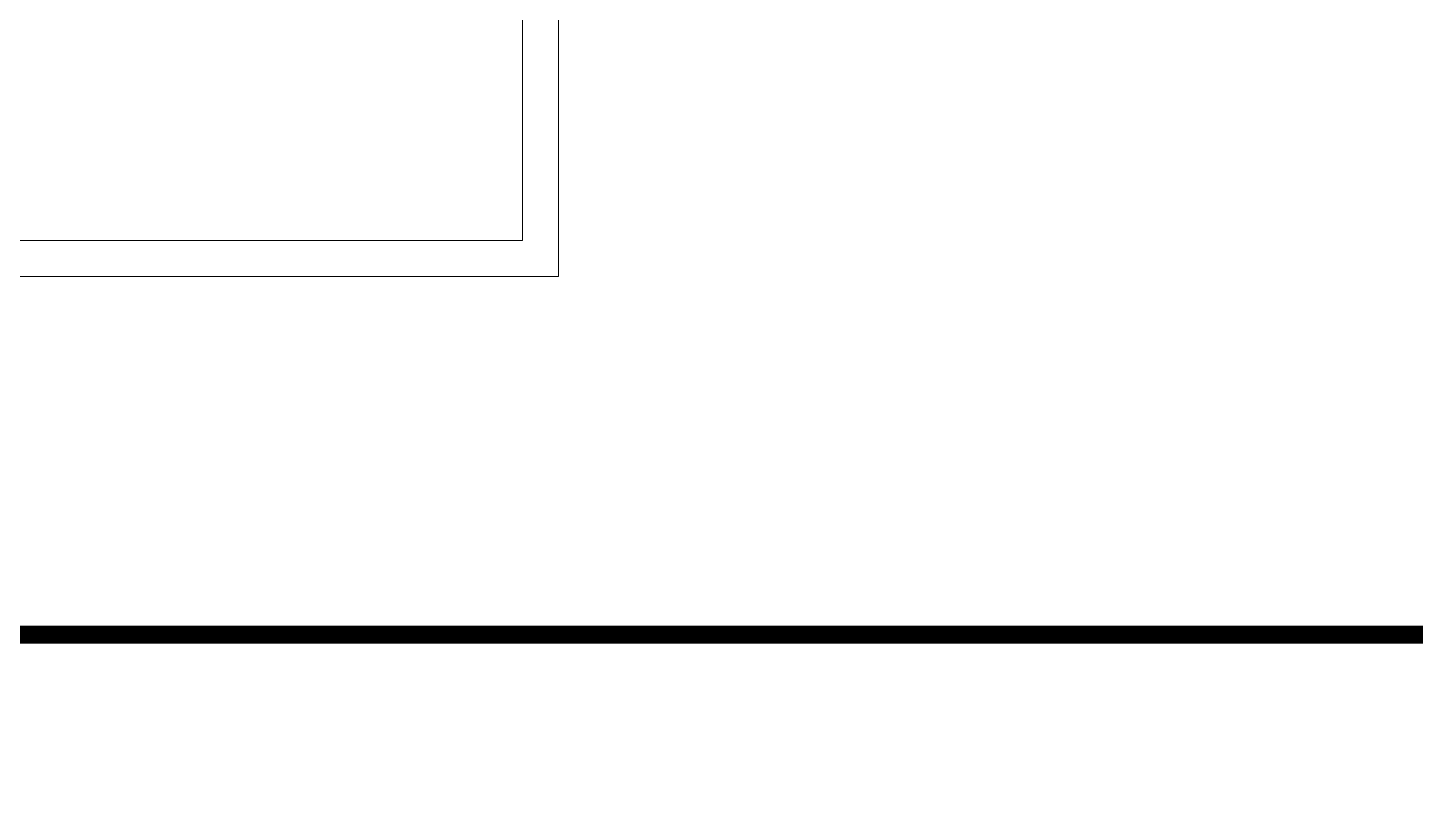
# Model space of a CAD drawing. Extents: x -1133 to 23780, y -1311 to 8245.
# Drawn here: x 9280.1 to 9357, y 2713.6 to 2756.8 of the extents above; entities that cross this region are included whole.
import ezdxf

# ---------------------------------------------------------------- set-up
doc = ezdxf.new("R2010")
doc.units = 0
doc.header["$MEASUREMENT"] = 0
doc.linetypes.add('HIDDEN2', pattern=[4.7625, 3.175, -1.5875])
doc.layers.get('0').update_dxf_attribs({"color": 9, "lineweight": 9})
for name, color, linetype, lineweight in [('01', 9, 'Continuous', 9), ('14', 9, 'Continuous', 9), ('21', 9, 'Continuous', 9), ('35', 9, 'Continuous', 9)]:
    doc.layers.add(name, color=color, linetype=linetype, lineweight=lineweight)

# ---------------------------------------------------------------- blocks, each defined once
blk = doc.blocks.new('p-kolon_80x80')
blk.add_lwpolyline([(-40, -40), (40, -40), (40, 40), (-40, 40)], close=True)

msp = doc.modelspace()

# ---------------------------------------------------------------- linework, layer by layer
at = {"layer": '14'}
msp.add_lwpolyline([(9103, 2819.3), (9103, 2803), (9225.5, 2803), (9225.5, 2743), (9309.5, 2743), (9309.5, 2803), (9357, 2803), (9357, 2819.3)], dxfattribs=at)
at = {"layer": '21', "linetype": 'HIDDEN2', "ltscale": 0.1, "const_width": 1}
msp.add_lwpolyline([(9216.719, 2881.806), (9956.44, 2881.806), (9956.44, 2723.154), (9216.719, 2723.154)], close=True, dxfattribs=at)
at = {"layer": '35'}
msp.add_lwpolyline([(9235.5, 2743), (9235.5, 2447), (9309.5, 2447), (9309.5, 2363), (9925.5, 2363), (9925.5, 2447), (9990.5, 2447), (9990.5, 2743), (9925.5, 2743), (9925.5, 2803), (9309.5, 2803), (9309.5, 2743)], close=True, dxfattribs=at)

# ---------------------------------------------------------------- block references
at = {"layer": '01'}
msp.add_blockref('p-kolon_80x80', (9267.5, 2785), dxfattribs=at)

doc.saveas('drawing.dxf')
